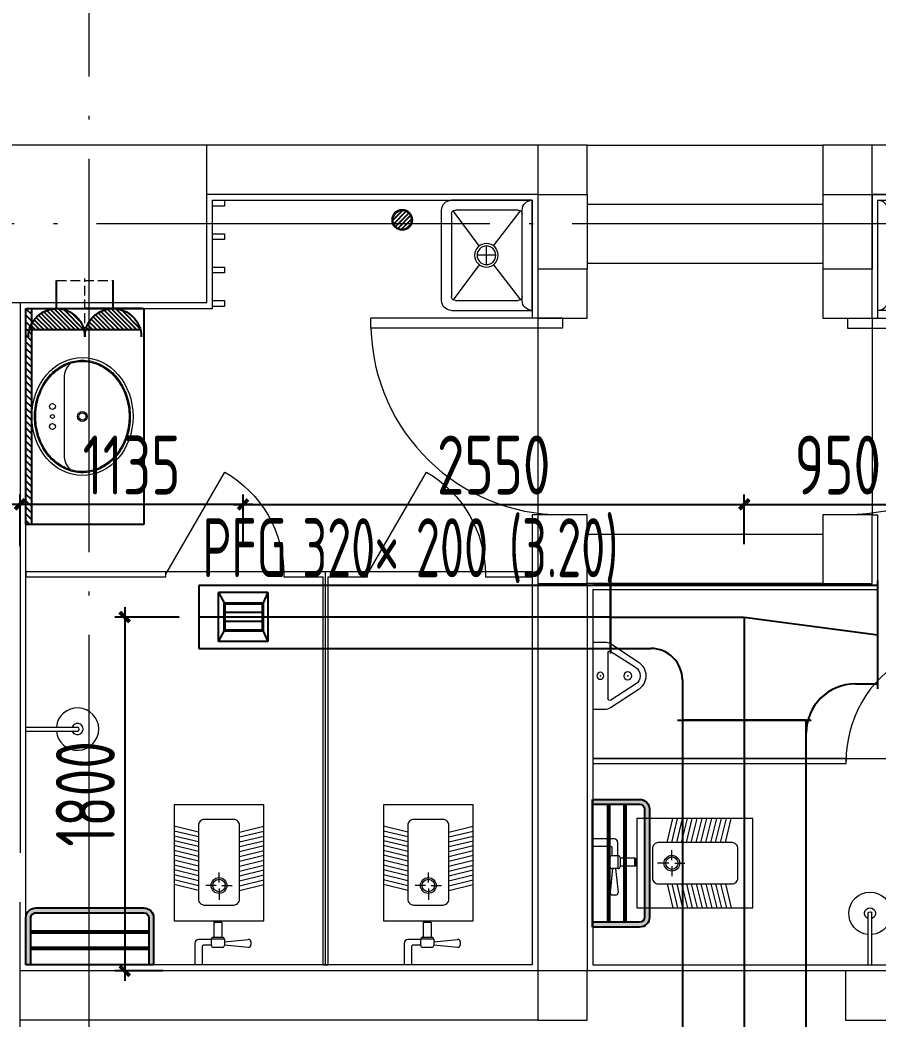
# Model space of a CAD drawing. Extents: x 13114849 to 13479250, y 160225 to 278773.
# Drawn here: x 13283047 to 13287413, y 190660 to 195746 of the extents above; entities that cross this region are included whole.
import ezdxf

# ---------------------------------------------------------------- set-up
doc = ezdxf.new("R2010")
doc.units = 0
doc.header["$LTSCALE"] = 1000
doc.header["$MEASUREMENT"] = 0
for name, pattern in [('CENTER2', [28.575, 19.05, -3.175, 3.175, -3.175]), ('DASH', [0.35, 0.25, -0.1]), ('DOTE', [2.42, 2, -0.2, 0.02, -0.2])]:
    doc.linetypes.add(name, pattern=pattern)
for name, color, linetype in [('0填充', 8, 'Continuous'), ('1-人性化', 1, 'Continuous'), ('DUCT-X-P中心线', 5, 'CENTER2'), ('DUCT-X-P标注', 7, 'Continuous'), ('DUCT-X-P法兰', 2, 'Continuous'), ('DUCT-X-P管', 31, 'Continuous'), ('DUCT-X-P管端线', 2, 'Continuous'), ('DUCT-X-P风口', 7, 'Continuous'), ('DUCT-X-S管', 3, 'Continuous'), ('洁具', 253, 'Continuous')]:
    doc.layers.add(name, color=color, linetype=linetype)
doc.layers.add('1-卫生洁具', color=8, linetype='Continuous', lineweight=5)
doc.layers.add('建筑底图', color=8, linetype='Continuous', lineweight=13)
doc.styles.add('67', font='gbenor.shx', dxfattribs={"width": 0.7, "bigfont": 'hztxt.shx'})
doc.styles.add('du', font='gbenor.shx', dxfattribs={"width": 0.8, "bigfont": 'hztxt.shx'})
doc.dimstyles.new('67', dxfattribs={"dimscale": 100, "dimtxt": 3, "dimasz": 0.5, "dimexe": 0.5, "dimexo": 2, "dimgap": 0.5, "dimtad": 2, "dimdec": 0, "dimrnd": 5, "dimzin": 0, "dimdsep": 46, "dimtxsty": 'du', "dimblk": 'ARCHTICK', "dimcen": 0, "dimdle": 0.5, "dimclrd": 256, "dimclre": 256, "dimclrt": 256, "dimazin": 0, "dimtfac": 1, "dimtdec": 0, "dimtix": 1, "dimtmove": 2, "dimatfit": 3, "dimfxl": 1, "dimtolj": 1, "dimtzin": 0, "dimlwd": -1, "dimlwe": -1, "dimarcsym": 0})

# ---------------------------------------------------------------- blocks, each defined once
blk = doc.blocks.new('$风口$00000108')
for p, q in [((-250, 135), (-190, 75)), ((-250, -135), (-250, 135)), ((250, 135), (200, 75)), ((250, 135), (250, -135)), ((200, 25), (-190, 25)), ((200, -25), (-190, -25)), ((-250, -135), (-190, -75)), ((200, -75), (250, -135)), ((250, -135), (-250, -135))]:
    blk.add_line(p, q)
at = {"linetype": 'Continuous'}
blk.add_line((250, 135), (-250, 135), dxfattribs=at)
at = {"lineweight": 40}
for p, q in [((-190, 75), (200, 75)), ((-190, -75), (-190, 75)), ((200, 75), (200, -75)), ((-190, -75), (200, -75))]:
    blk.add_line(p, q, dxfattribs=at)
blk = doc.blocks.new('_ArchTick')
at = {"color": 0, "linetype": 'ByBlock', "const_width": 0.4}
blk.add_lwpolyline([(-0.5, -0.5), (0.5, 0.5)], dxfattribs=at)
blk = doc.blocks.new('*D230')
at = {"layer": 'DUCT-X-P标注', "transparency": 16777216}
for p, q in [((13283580, 192759.5), (13283580, 190859.5)), ((13283857.4, 192709.5), (13283530, 192709.5)), ((13283774.3, 190909.5), (13283530, 190909.5))]:
    blk.add_line(p, q, dxfattribs=at)
at = {"layer": 'DUCT-X-P标注', "transparency": 16777216, "xscale": 50, "yscale": 50, "zscale": 50}
for p, rotation in [((13283580, 192709.5), 90), ((13283580, 190909.5), 270)]:
    blk.add_blockref('_ArchTick', p, dxfattribs=dict(at, rotation=rotation))
at = {"layer": 'DUCT-X-P标注', "transparency": 16777216, "insert": (13283380, 191809.5), "char_height": 300, "attachment_point": 5, "rotation": 90, "style": 'du'}
blk.add_mtext('\\A1;1800', dxfattribs=at)
blk = doc.blocks.new('*D229')
at = {"layer": 'DUCT-X-P标注', "transparency": 16777216}
for p, q in [((13286732.4, 193079.5), (13286732.4, 193332.5)), ((13287684.4, 193069.5), (13287684.4, 193332.5)), ((13286682.4, 193282.5), (13287734.4, 193282.5))]:
    blk.add_line(p, q, dxfattribs=at)
at = {"layer": 'DUCT-X-P标注', "transparency": 16777216, "xscale": 50, "yscale": 50, "zscale": 50, "rotation": 180}
blk.add_blockref('_ArchTick', (13286732.4, 193282.5), dxfattribs=at)
at = {"layer": 'DUCT-X-P标注', "transparency": 16777216, "xscale": 50, "yscale": 50, "zscale": 50}
blk.add_blockref('_ArchTick', (13287684.4, 193282.5), dxfattribs=at)
at = {"layer": 'DUCT-X-P标注', "transparency": 16777216, "insert": (13287208.4, 193482.5), "char_height": 300, "attachment_point": 5, "style": 'du'}
blk.add_mtext('\\A1;950', dxfattribs=at)
blk = doc.blocks.new('*D228')
at = {"layer": 'DUCT-X-P标注', "transparency": 16777216}
for p, q in [((13283047.4, 193069.5), (13283047.4, 193332.5)), ((13284182.4, 193069.5), (13284182.4, 193332.5)), ((13284232.4, 193282.5), (13282997.4, 193282.5))]:
    blk.add_line(p, q, dxfattribs=at)
at = {"layer": 'DUCT-X-P标注', "transparency": 16777216, "xscale": 50, "yscale": 50, "zscale": 50, "rotation": 180}
blk.add_blockref('_ArchTick', (13283047.4, 193282.5), dxfattribs=at)
at = {"layer": 'DUCT-X-P标注', "transparency": 16777216, "xscale": 50, "yscale": 50, "zscale": 50}
blk.add_blockref('_ArchTick', (13284182.4, 193282.5), dxfattribs=at)
at = {"layer": 'DUCT-X-P标注', "transparency": 16777216, "insert": (13283614.9, 193482.5), "char_height": 300, "attachment_point": 5, "style": 'du'}
blk.add_mtext('\\A1;1135', dxfattribs=at)
blk = doc.blocks.new('*D227')
at = {"layer": 'DUCT-X-P标注', "transparency": 16777216}
for p, q in [((13284182.4, 193069.5), (13284182.4, 193332.5)), ((13286732.4, 193079.5), (13286732.4, 193332.5)), ((13284132.4, 193282.5), (13286782.4, 193282.5))]:
    blk.add_line(p, q, dxfattribs=at)
at = {"layer": 'DUCT-X-P标注', "transparency": 16777216, "xscale": 50, "yscale": 50, "zscale": 50, "rotation": 180}
blk.add_blockref('_ArchTick', (13284182.4, 193282.5), dxfattribs=at)
at = {"layer": 'DUCT-X-P标注', "transparency": 16777216, "xscale": 50, "yscale": 50, "zscale": 50}
blk.add_blockref('_ArchTick', (13286732.4, 193282.5), dxfattribs=at)
at = {"layer": 'DUCT-X-P标注', "transparency": 16777216, "insert": (13285457.4, 193482.5), "char_height": 300, "attachment_point": 5, "style": 'du'}
blk.add_mtext('\\A1;2550', dxfattribs=at)
blk = doc.blocks.new('$TCHSYS$APDOOR2D')
at = {"layer": '1-卫生洁具'}
blk.add_line((0.5, 0), (0, 0.866), dxfattribs=at)
at = {"layer": '1-卫生洁具', "lineweight": 13}
blk.add_arc((0.5, 0), 1, 120, 180, dxfattribs=at)
blk = doc.blocks.new('_FZH')
blk.add_lwpolyline([(-0.5, -0.5), (0.5, -0.5), (0.5, 0.5), (-0.5, 0.5)], close=True)
blk = doc.blocks.new('$DorLib2D$00000001')
for p, q in [((0.45, 0.975), (0.5, 0.975)), ((0.45, 0), (0.45, 0.975)), ((0.5, 0), (0.5, 0.975)), ((0.5, 0), (0.45, 0))]:
    blk.add_line(p, q)
at = {"lineweight": 13}
blk.add_arc((0.475, 0), 0.975, 91.4693, 180, dxfattribs=at)
blk = doc.blocks.new('清扫插座')
at = {"layer": '1-人性化', "linetype": 'ByBlock', "ltscale": 0.01}
h = blk.add_hatch(dxfattribs=at)
h.set_pattern_fill('ANSI31', color=0, scale=10, style=0)
h.set_pattern_definition([(45, (-1002401.411, 91279.186), (-11.22532015, 11.22532015), [])])
h.paths.add_polyline_path([(7036148.4, 9877.8, -0.134132), (7036185.9, 9943.5, -0.198912), (7036287.4, 9985.5, -0.198912), (7036388.8, 9943.5, -0.134132), (7036426.3, 9877.8)])
h.paths.add_polyline_path([(7035861.4, 9877.8, -0.134132), (7035898.9, 9943.5, -0.198912), (7036000.4, 9985.5, -0.198912), (7036101.8, 9943.5, -0.134132), (7036139.3, 9877.8)])
at = {"color": 0, "linetype": 'DASH', "ltscale": 0.2}
for p, q in [((7036287.4, 10129), (7036000.4, 10129)), ((7036143.9, 9842), (7036143.9, 10139.3))]:
    blk.add_line(p, q, dxfattribs=at)
at = {"layer": '1-人性化', "color": 0, "linetype": 'ByBlock', "ltscale": 0.01}
for p, q in [((7036000.4, 9985.5), (7036000.4, 10129)), ((7036287.4, 9985.5), (7036287.4, 10129)), ((7035854, 9986.9), (7036142.9, 9986.9)), ((7035861.4, 9877.8), (7036139.3, 9877.8)), ((7036148.4, 9877.8), (7036426.3, 9877.8))]:
    blk.add_line(p, q, dxfattribs=at)
for centre, start, end in [((7036000.4, 9842), 90, 135), ((7036000.4, 9842), 45, 90), ((7036287.4, 9842), 90, 135), ((7036287.4, 9842), 45, 90), ((7036000.4, 9842), 135, 180), ((7036000.4, 9842), 0, 45), ((7036287.4, 9842), 135, 180), ((7036287.4, 9842), 0, 45)]:
    blk.add_arc(centre, 143.5, start, end, dxfattribs=at)
blk = doc.blocks.new('hukk')
at = {"layer": '0填充', "linetype": 'ByBlock', "lineweight": -3}
h = blk.add_hatch(color=0, dxfattribs=at)
h.dxf.hatch_style = 1
h.paths.add_polyline_path([(-678278.6, -731628.3, -0.414214), (-678253.6, -731653.3), (-678253.6, -732203.3, -0.414214), (-678278.6, -732228.3), (-678518.6, -732228.3), (-678518.6, -732253.3), (-678278.6, -732253.3, 0.414214), (-678228.6, -732203.3), (-678228.6, -731653.3, 0.414214), (-678278.6, -731603.3), (-678518.6, -731603.3), (-678518.6, -731628.3)])
h = blk.add_hatch(color=0, dxfattribs=at)
h.dxf.hatch_style = 1
h.paths.add_polyline_path([(-678430.3, -731628.3), (-678440.3, -731628.3), (-678440.3, -732228.3), (-678430.3, -732228.3)])
h.paths.add_polyline_path([(-678347, -731628.3), (-678357, -731628.3), (-678357, -732228.3), (-678347, -732228.3)])
at = {"layer": '0填充', "color": 0, "linetype": 'ByBlock', "lineweight": -3}
for p, q in [((-678278.6, -731603.3), (-678518.6, -731603.3)), ((-678518.6, -731603.3), (-678518.6, -732253.3)), ((-678278.6, -731628.3), (-678518.6, -731628.3)), ((-678440.3, -731628.3), (-678440.3, -732228.3)), ((-678430.3, -731628.3), (-678430.3, -732228.3)), ((-678357, -731628.3), (-678357, -732228.3)), ((-678347, -731628.3), (-678347, -732228.3)), ((-678253.6, -732203.3), (-678253.6, -731653.3)), ((-678228.6, -732203.3), (-678228.6, -731653.3)), ((-678518.6, -732228.3), (-678278.6, -732228.3)), ((-678518.6, -732253.3), (-678278.6, -732253.3))]:
    blk.add_line(p, q, dxfattribs=at)
for centre, radius, start, end in [((-678278.6, -731653.3), 50, 0, 90), ((-678278.6, -731653.3), 25, 0, 90), ((-678278.6, -732203.3), 25, 270, 0), ((-678278.6, -732203.3), 50, 270, 0)]:
    blk.add_arc(centre, radius, start, end, dxfattribs=at)
blk = doc.blocks.new('dtyk')
at = {"layer": '1-卫生洁具'}
blk.add_line((4640617.3, -760379.9), (4640637.3, -760379.9), dxfattribs=at)
for points in [[(4640503.7, -760379.9), (4640760.1, -760379.9)], [(4640617.3, -760379.9), (4640617.3, -760643.1)], [(4640637.3, -760379.9), (4640637.3, -760643.1)]]:
    blk.add_lwpolyline(points, dxfattribs=at)
for centre, radius, start, end in [((4640627.3, -760642.4), 108.1, 95.306, 84.694), ((4640627.3, -760642.4), 28.3, 110.6725, 69.3275), ((4640627.3, -760640), 10.5, 197.2381, 342.7619)]:
    blk.add_arc(centre, radius, start, end, dxfattribs=at)
blk = doc.blocks.new('蹲便器')
at = {"layer": '洁具', "color": 8, "lineweight": 5}
for p, q in [((-75518.7, -530036.9), (-75548.7, -529914.3)), ((-75493.6, -530036.9), (-75523.6, -529914.3)), ((-75468.4, -530036.9), (-75498.4, -529914.3)), ((-75444.4, -530036.9), (-75474.4, -529914.3)), ((-75419.3, -530036.9), (-75449.3, -529914.3)), ((-75394.2, -530036.9), (-75424.2, -529914.3)), ((-75370.2, -530036.9), (-75400.2, -529914.3)), ((-75345.1, -530036.9), (-75375.1, -529914.3)), ((-75319.9, -530036.9), (-75349.9, -529914.3)), ((-75295.9, -530036.9), (-75325.9, -529914.3)), ((-75270.8, -530036.9), (-75300.8, -529914.3)), ((-75245.7, -530036.9), (-75275.7, -529914.3)), ((-75221.7, -530036.9), (-75251.7, -529914.3)), ((-74959.3, -530114.6), (-74972.5, -529993.3)), ((-74959.7, -529979.2), (-74945, -529979.2)), ((-74944.8, -530114.6), (-74932.3, -529993.3)), ((-75246.5, -530127), (-75246.5, -530075.2)), ((-75261.2, -530141.8), (-75313.1, -530141.8)), ((-75246.5, -530156.6), (-75246.5, -530208.4)), ((-75231.7, -530141.8), (-75173.2, -530141.8)), ((-75064.1, -530133.9), (-75064.1, -530161.7)), ((-75057.7, -530127.5), (-74983.1, -530127.5)), ((-75057.7, -530127.5), (-75057.7, -530168.1)), ((-74983.1, -530171.3), (-74983.1, -530124.2)), ((-74973.5, -530114.6), (-74941.5, -530114.6)), ((-74973.5, -530114.6), (-74973.5, -530180.9)), ((-74931.9, -530124.2), (-74931.9, -530171.3)), ((-75057.7, -530168.1), (-74983.1, -530168.1)), ((-74941.5, -530180.9), (-74973.5, -530180.9)), ((-74971.5, -530180.9), (-74971.5, -530246.1)), ((-74942.4, -530180.9), (-74942.4, -530220.9)), ((-75518.7, -530246.7), (-75548.7, -530369.3)), ((-75493.6, -530246.7), (-75523.6, -530369.3)), ((-75468.4, -530246.7), (-75498.4, -530369.3)), ((-75444.4, -530246.7), (-75474.4, -530369.3)), ((-75419.3, -530246.7), (-75449.3, -530369.3)), ((-75394.2, -530246.7), (-75424.2, -530369.3)), ((-75370.2, -530246.7), (-75400.2, -530369.3)), ((-75345.1, -530246.7), (-75375.1, -530369.3)), ((-75319.9, -530246.7), (-75349.9, -530369.3)), ((-75295.9, -530246.7), (-75325.9, -530369.3)), ((-75270.8, -530246.7), (-75300.8, -530369.3)), ((-75245.7, -530246.7), (-75275.7, -530369.3)), ((-75221.7, -530246.7), (-75251.7, -530369.3)), ((-74936, -530227.3), (-74842.4, -530227.3)), ((-74952.3, -530265.3), (-74842.4, -530265.3))]:
    blk.add_line(p, q, dxfattribs=at)
blk.add_lwpolyline([(-75657.4, -529914.3), (-75657.4, -530369.3), (-75067.4, -530369.3), (-75067.4, -529914.3)], close=True, dxfattribs=at)
blk.add_lwpolyline([(-75582.4, -530066.9), (-75582.4, -530216.7, 0.414214), (-75552.4, -530246.7), (-75177.4, -530246.7, 0.414214), (-75147.4, -530216.7), (-75147.4, -530066.9, 0.414214), (-75177.4, -530036.9), (-75552.4, -530036.9, 0.414214)], format="xyb", close=True, dxfattribs=at)
for radius in [40, 31.7]:
    blk.add_circle((-75246.5, -530141.8), radius, dxfattribs=at)
for centre, radius, start, end in [((-74959.7, -529992), 12.8, 90, 185.6498), ((-74945, -529992), 12.8, 354.3502, 90), ((-75057.7, -530133.9), 6.4, 90, 180), ((-74973.5, -530124.2), 9.6, 90, 180), ((-74941.5, -530124.2), 9.6, 0, 90), ((-75057.7, -530161.7), 6.4, 180, 270), ((-74973.5, -530171.3), 9.6, 180, 270), ((-74941.5, -530171.3), 9.6, 270, 0), ((-74952.3, -530246.1), 19.2, 180, 270), ((-74936, -530220.9), 6.4, 180, 270)]:
    blk.add_arc(centre, radius, start, end, dxfattribs=at)
blk = doc.blocks.new('拖布池')
at = {"layer": '1-卫生洁具'}
for p, q in [((61545.4, 43757.3), (61545.4, 44167.3)), ((61545.4, 44167.3), (62105.4, 44167.3)), ((62105.4, 44167.3), (62105.4, 43757.3)), ((61595.4, 44117.3), (62055.4, 44117.3)), ((61777.5, 43971.4), (61599.5, 44109.3)), ((61873.4, 43971.4), (62051.4, 44109.3)), ((61595.4, 43777.3), (61595.4, 44097.3)), ((62055.4, 44097.3), (62055.4, 43777.3)), ((61825.4, 43982.8), (61825.4, 43887.8)), ((61777.9, 43935.3), (61872.9, 43935.3)), ((61777.5, 43899.2), (61599.5, 43765.3)), ((61873.4, 43899.2), (62051.4, 43765.3)), ((62035.4, 43757.3), (61615.4, 43757.3)), ((61595.4, 43707.3), (62055.4, 43707.3))]:
    blk.add_line(p, q, dxfattribs=at)
for radius in [60, 47.5]:
    blk.add_circle((61825.4, 43935.3), radius, dxfattribs=at)
for centre, radius, start, end in [((61595.4, 44167.3), 50, 180, 270), ((62055.4, 44167.3), 50, 270, 0), ((61615.4, 44097.3), 20, 90, 180), ((62035.4, 44097.3), 20, 0, 90), ((61595.4, 43757.3), 50, 180, 270), ((61615.4, 43777.3), 20, 180, 270), ((62035.4, 43777.3), 20, 270, 0), ((62055.4, 43757.3), 50, 270, 0)]:
    blk.add_arc(centre, radius, start, end, dxfattribs=at)
blk = doc.blocks.new('洗手盆')
at = {"layer": '洁具', "color": 8, "lineweight": 5}
blk.add_line((-673032.2, -786964.4), (-673448.5, -786964.4), dxfattribs=at)
for centre, radius in [((-673291.3, -786904.4), 15), ((-673189.3, -786904.4), 15), ((-673240.3, -786904.4), 10), ((-673240.3, -787056.9), 25), ((-673240.3, -787056.9), 18)]:
    blk.add_circle(centre, radius, dxfattribs=at)
for centre, start, end in [((-673438.1, -787060.3), 96.152, 139.4432), ((-673042.5, -787060.3), 40.5568, 83.848)]:
    blk.add_arc(centre, 96.5, start, end, dxfattribs=at)
blk.add_ellipse((-673240.3, -787056.9), major_axis=(-300, 0), ratio=0.858334, dxfattribs=at)
for points, knots in [([(-673526.3, -787056.9), (-673526.3, -787065), (-673525.9, -787073.2), (-673523, -787097.5), (-673519.1, -787113.5), (-673508.9, -787141.6), (-673503.2, -787153.7), (-673489.5, -787177.1), (-673481.5, -787188.3), (-673463.5, -787209.6), (-673453.5, -787219.6), (-673431.7, -787238.2), (-673419.9, -787246.8), (-673394.9, -787262.1), (-673381.7, -787268.9), (-673354, -787280.7), (-673339.5, -787285.6), (-673309.7, -787293.5), (-673294.4, -787296.3), (-673263.4, -787299.9), (-673247.6, -787300.7), (-673216.4, -787299.9), (-673200.8, -787298.4), (-673170.2, -787293.3), (-673155.2, -787289.7), (-673126, -787280.4), (-673111.9, -787274.8), (-673084.9, -787261.6), (-673072, -787254.1), (-673047.9, -787237.5), (-673036.7, -787228.3), (-673016.1, -787208.6), (-673006.8, -787198), (-672990.3, -787175.8), (-672983.1, -787164.1), (-672971.1, -787140), (-672966.2, -787127.5), (-672958.9, -787102.1), (-672956.5, -787089.2), (-672954, -787063.2), (-672954, -787050.1), (-672956.5, -787024), (-672959, -787011.1), (-672966.4, -786985.7), (-672971.3, -786973.3), (-672983.4, -786949.2), (-672990.6, -786937.5), (-673007.2, -786915.3), (-673016.5, -786904.8), (-673037.1, -786885.1), (-673048.4, -786875.9), (-673072.5, -786859.3), (-673085.4, -786851.8), (-673112.4, -786838.7), (-673126.6, -786833.1), (-673155.8, -786823.9), (-673170.8, -786820.3), (-673201.4, -786815.3), (-673217, -786813.8), (-673248.1, -786813.1), (-673263.8, -786813.8), (-673294.6, -786817.4), (-673309.9, -786820.3), (-673339.7, -786828.2), (-673354.2, -786833.1), (-673382, -786845), (-673395.3, -786851.9), (-673420.5, -786867.4), (-673432.3, -786876), (-673454.2, -786894.7), (-673464.2, -786904.8), (-673482.1, -786926.2), (-673490.1, -786937.6), (-673503.7, -786961.1), (-673509.4, -786973.3), (-673518.4, -786998.3), (-673521.7, -787011.2), (-673525.5, -787035), (-673526.3, -787045.9), (-673526.3, -787056.9)], [0, 0, 0, 0, 0.101307, 0.101307, 0.30392, 0.30392, 0.465598, 0.465598, 0.627276, 0.627276, 0.788954, 0.788954, 0.950632, 0.950632, 1.111032, 1.111032, 1.273689, 1.273689, 1.436441, 1.436441, 1.599951, 1.599951, 1.762343, 1.762343, 1.924735, 1.924735, 2.087127, 2.087127, 2.249518, 2.249518, 2.41191, 2.41191, 2.574302, 2.574302, 2.736694, 2.736694, 2.899085, 2.899085, 3.061477, 3.061477, 3.223869, 3.223869, 3.386261, 3.386261, 3.548653, 3.548653, 3.711044, 3.711044, 3.873436, 3.873436, 4.035828, 4.035828, 4.19822, 4.19822, 4.360612, 4.360612, 4.523003, 4.523003, 4.685395, 4.685395, 4.847787, 4.847787, 5.010179, 5.010179, 5.172571, 5.172571, 5.334962, 5.334962, 5.497354, 5.497354, 5.659746, 5.659746, 5.822138, 5.822138, 5.98453, 5.98453, 6.146921, 6.146921, 6.283185, 6.283185, 6.283185, 6.283185]), ([(-673520.3, -787056.9), (-673520.3, -787064.9), (-673519.9, -787072.9), (-673517, -787096.4), (-673513.4, -787111.7), (-673503.7, -787138.4), (-673498.3, -787149.9), (-673485.6, -787172.1), (-673478.2, -787182.7), (-673461.4, -787203.1), (-673452.1, -787212.7), (-673431.7, -787230.6), (-673420.7, -787238.9), (-673396.8, -787254.2), (-673383.9, -787261.1), (-673356.9, -787273.2), (-673342.8, -787278.3), (-673313.9, -787286.4), (-673299.1, -787289.4), (-673269.3, -787293.4), (-673254.1, -787294.4), (-673223.9, -787294.3), (-673208.8, -787293.2), (-673178.9, -787288.9), (-673164.2, -787285.8), (-673135.7, -787277.5), (-673121.8, -787272.4), (-673095.2, -787260.3), (-673082.5, -787253.4), (-673058.6, -787237.9), (-673047.4, -787229.3), (-673026.7, -787210.9), (-673017.3, -787201), (-673000.5, -787180), (-672993.1, -787169), (-672980.5, -787146.2), (-672975.3, -787134.4), (-672967.1, -787110.2), (-672964.1, -787097.9), (-672960.6, -787073), (-672960, -787060.4), (-672961.1, -787035.4), (-672962.8, -787022.9), (-672968.6, -786998.3), (-672972.6, -786986.2), (-672983, -786962.6), (-672989.2, -786951.1), (-673003.9, -786929.1), (-673012.3, -786918.6), (-673030.9, -786898.8), (-673041.2, -786889.5), (-673063.5, -786872.4), (-673075.5, -786864.6), (-673100.7, -786850.7), (-673114, -786844.6), (-673141.7, -786834.3), (-673156, -786830.1), (-673185.3, -786823.7), (-673200.2, -786821.5), (-673230.3, -786819.2), (-673245.5, -786819.1), (-673275.7, -786820.9), (-673290.7, -786822.9), (-673320.1, -786828.9), (-673334.5, -786832.9), (-673362.3, -786842.8), (-673375.8, -786848.7), (-673401.3, -786862.2), (-673413.4, -786869.8), (-673436, -786886.6), (-673446.5, -786895.8), (-673465.6, -786915.3), (-673474.2, -786925.8), (-673489.3, -786947.6), (-673495.8, -786958.9), (-673506.6, -786982.4), (-673510.9, -786994.5), (-673517.3, -787019.8), (-673519.4, -787033.1), (-673520.2, -787049.9), (-673520.3, -787053.4), (-673520.3, -787056.9)], [0, 0, 0, 0, 0.102784, 0.102784, 0.302001, 0.302001, 0.458934, 0.458934, 0.615867, 0.615867, 0.772801, 0.772801, 0.929734, 0.929734, 1.091784, 1.091784, 1.254619, 1.254619, 1.415052, 1.415052, 1.575485, 1.575485, 1.735918, 1.735918, 1.896351, 1.896351, 2.056784, 2.056784, 2.217217, 2.217217, 2.377649, 2.377649, 2.538082, 2.538082, 2.698515, 2.698515, 2.858948, 2.858948, 3.019381, 3.019381, 3.179814, 3.179814, 3.340247, 3.340247, 3.500679, 3.500679, 3.661112, 3.661112, 3.821545, 3.821545, 3.981978, 3.981978, 4.142411, 4.142411, 4.302844, 4.302844, 4.463277, 4.463277, 4.62371, 4.62371, 4.784142, 4.784142, 4.944575, 4.944575, 5.105008, 5.105008, 5.265441, 5.265441, 5.425874, 5.425874, 5.586307, 5.586307, 5.74674, 5.74674, 5.907172, 5.907172, 6.067605, 6.067605, 6.238754, 6.238754, 6.283185, 6.283185, 6.283185, 6.283185])]:
    blk.add_open_spline(points, degree=3, knots=knots, dxfattribs=at)
blk = doc.blocks.new('洗手台')
at = {"linetype": 'ByBlock', "lineweight": -3}
h = blk.add_hatch(dxfattribs=at)
h.set_pattern_fill('ANSI31', color=0, scale=15)
h.set_pattern_definition([(45, (0, 0), (-16.8379802, 16.8379802), [])])
h.paths.add_polyline_path([(-670245, -735443.4), (-671345, -735443.4), (-671345, -735473.4), (-670245, -735473.4)])
at = {"layer": '洁具', "color": 0}
for p, q in [((-671345, -734873.4), (-670245, -734873.4)), ((-671345, -735473.4), (-671345, -734873.4)), ((-670245, -734873.4), (-670245, -735473.4)), ((-670245, -735443.4), (-671345, -735443.4)), ((-670245, -735473.4), (-671345, -735473.4))]:
    blk.add_line(p, q, dxfattribs=at)
at = {"layer": '洁具', "color": 0, "rotation": 180}
blk.add_blockref('洗手盆', (-1344035.3, -1522242.7), dxfattribs=at)
blk = doc.blocks.new('$lvtry$00000219')
at = {"color": 0}
for p, q in [((-124.2, -91.5), (-43.3, -215.6)), ((-115.8, -76), (115.8, -76)), ((43.3, -215.6), (124.2, -91.5))]:
    blk.add_line(p, q, dxfattribs=at)
blk.add_lwpolyline([(69.3, -230.6, -0.57735), (-69.3, -230.6), (-161.9, -88.4, -0.145378), (-170, -61.1), (-170, 0), (170, 0), (170, -61.1, -0.145378), (161.9, -88.4)], format="xyb", close=True, dxfattribs=at)
for centre, radius in [((0, -38), 17.7), ((0, -177), 20)]:
    blk.add_circle(centre, radius, dxfattribs=at)
for centre, radius, start, end in [((-115.8, -86), 10, 90, 213.0863), ((115.8, -86), 10, 326.9137, 90), ((0, -190.6), 50, 210, 330)]:
    blk.add_arc(centre, radius, start, end, dxfattribs=at)
for p in [(0, -38), (0, -177)]:
    blk.add_point(p, dxfattribs=at)

msp = doc.modelspace()

# ---------------------------------------------------------------- hatches: boundary and pattern name
at = {"layer": 'DUCT-X-S管'}
h = msp.add_hatch(dxfattribs=at)
h.set_pattern_fill('ANSI31', color=8, scale=200)
h.set_pattern_definition([(45, (0, 0), (-224.506403, 224.506403), [])])
h.paths.add_polyline_path([(13249447.6, 209819.5), (13249247.6, 209819.5), (13249247.6, 209019.5), (13249447.6, 209019.5)])
h.paths.add_polyline_path([(13251249.3, 209419.5), (13249447.8, 209419.5), (13249447.8, 209019.5), (13251249.3, 209019.5)])
h.paths.add_polyline_path([(13251249.3, 209819.5), (13249447.8, 209819.5), (13249447.8, 209419.5), (13251249.3, 209419.5)])
h.paths.add_polyline_path([(13251249.5, 209819.5), (13251249.5, 209419.5), (13252049.5, 209419.5)], flags=17)
h.paths.add_polyline_path([(13252049.5, 209419.5), (13251249.5, 209419.5), (13251249.5, 209019.5)])
h.paths.add_polyline_path([(13252049.5, 209819.5), (13251249.5, 209819.5), (13252049.5, 209419.5)], flags=17)
h.paths.add_polyline_path([(13252049.5, 209419.5), (13251249.5, 209019.5), (13252049.5, 209019.5)])
h.paths.add_polyline_path([(13249247.4, 209819.5), (13248747.4, 209819.5), (13248747.4, 209419.5), (13249247.4, 209419.5)])
h.paths.add_polyline_path([(13249247.4, 209419.5), (13248747.4, 209419.5), (13248747.4, 209019.5), (13249247.4, 209019.5)])
h.paths.add_polyline_path([(13249247.4, 208619.5), (13248747.4, 208619.5), (13248747.4, 208219.5), (13249247.4, 208219.5)])
h.paths.add_polyline_path([(13249247.4, 208219.5), (13248747.4, 208219.5), (13248747.4, 207819.5), (13249247.4, 207819.5)])
h.paths.add_polyline_path([(13251198.6, 208619.5), (13249447.8, 208619.5), (13249447.8, 208219.5), (13251198.6, 208219.5)])
h.paths.add_polyline_path([(13249447.6, 208619.5), (13249247.6, 208619.5), (13249247.6, 207819.5), (13249447.6, 207819.5)])
h.paths.add_polyline_path([(13251198.6, 208219.5), (13249447.8, 208219.5), (13249447.8, 207819.5), (13251198.6, 207819.5)])
h.paths.add_polyline_path([(13251198.8, 208619.5), (13251198.8, 208219.5), (13251998.8, 208219.5)])
h.paths.add_polyline_path([(13251998.8, 208219.5), (13251198.8, 208219.5), (13251198.8, 207819.5)], flags=17)
h.paths.add_polyline_path([(13251998.8, 208219.5), (13251198.8, 207819.5), (13251998.8, 207819.5)], flags=17)
h.paths.add_polyline_path([(13251998.8, 208619.5), (13251198.8, 208619.5), (13251998.8, 208219.5)])
h.paths.add_polyline_path([(13252850.3, 209419.5), (13252850.3, 209019.5), (13253650.3, 209019.5)], flags=17)
h.paths.add_polyline_path([(13253650.3, 209819.5), (13252850.3, 209819.5), (13252850.3, 209419.5)])
h.paths.add_polyline_path([(13253650.3, 209819.5), (13252850.3, 209419.5), (13253650.3, 209419.5)])
h.paths.add_polyline_path([(13253650.3, 209419.5), (13252850.3, 209419.5), (13253650.3, 209019.5)], flags=17)
h.paths.add_polyline_path([(13256072.3, 209419.5), (13253650.5, 209419.5), (13253650.5, 209019.5), (13256072.3, 209019.5)])
h.paths.add_polyline_path([(13256072.3, 209819.5), (13253650.5, 209819.5), (13253650.5, 209419.5), (13256072.3, 209419.5)])
h.paths.add_polyline_path([(13256072.3, 208619.5), (13253599.8, 208619.5), (13253599.8, 208219.5), (13256072.3, 208219.5)])
h.paths.add_polyline_path([(13256072.3, 208219.5), (13253599.8, 208219.5), (13253599.8, 207819.5), (13256072.3, 207819.5)])
h.paths.add_polyline_path([(13253599.6, 208619.5), (13252799.6, 208219.5), (13253599.6, 208219.5)], flags=17)
h.paths.add_polyline_path([(13253599.6, 208219.5), (13252799.6, 208219.5), (13253599.6, 207819.5)])
h.paths.add_polyline_path([(13252799.6, 208219.5), (13252799.6, 207819.5), (13253599.6, 207819.5)])
h.paths.add_polyline_path([(13253599.6, 208619.5), (13252799.6, 208619.5), (13252799.6, 208219.5)], flags=17)
h.paths.add_polyline_path([(13256272.5, 208619.5), (13256072.5, 208619.5), (13256072.5, 207819.5), (13256272.5, 207819.5)])
h.paths.add_polyline_path([(13256772.8, 208619.5), (13256272.7, 208619.5), (13256272.7, 208219.5), (13256772.8, 208219.5)])
h.paths.add_polyline_path([(13256772.8, 208219.5), (13256272.7, 208219.5), (13256272.7, 207819.5), (13256772.8, 207819.5)])
h.paths.add_polyline_path([(13256773.7, 209419.5), (13256272.7, 209419.5), (13256272.7, 209019.5), (13256773.7, 209019.5)])
h.paths.add_polyline_path([(13256272.5, 209819.5), (13256072.5, 209819.5), (13256072.5, 209019.5), (13256272.5, 209019.5)])
h.paths.add_polyline_path([(13256773.7, 209819.5), (13256272.7, 209819.5), (13256272.7, 209419.5), (13256773.7, 209419.5)])
h.paths.add_polyline_path([(13259710, 209819.5), (13259397.2, 209819.5), (13259397.2, 209419.5), (13259710, 209419.5)])
h.paths.add_polyline_path([(13259810.2, 209642), (13259810.2, 209819.5), (13259710.2, 209819.5), (13259710.2, 209019.5), (13259910.2, 209019.5), (13259910.2, 209819.5), (13259810.2, 209819.5)])
h.paths.add_polyline_path([(13260223.1, 209819.5), (13259910.4, 209819.5), (13259910.4, 209419.5), (13260223.1, 209419.5)])
h.paths.add_polyline_path([(13259710, 209419.5), (13259397.2, 209419.5), (13259397.2, 209019.5), (13259710, 209019.5)])
h.paths.add_polyline_path([(13260223.1, 209419.5), (13259910.4, 209419.5), (13259910.4, 209019.5), (13260223.1, 209019.5)])
h.paths.add_polyline_path([(13260423.3, 209819.5), (13260223.3, 209819.5), (13260223.3, 209019.5), (13260423.3, 209019.5)])
h.paths.add_polyline_path([(13260702.2, 209819.5), (13260423.5, 209819.5), (13260423.5, 209419.5), (13260702.2, 209419.5)])
h.paths.add_polyline_path([(13260702.2, 209419.5), (13260423.5, 209419.5), (13260423.5, 209019.5), (13260702.2, 209019.5)])
h.paths.add_polyline_path([(13261272.4, 209939.5), (13261272.4, 209989.5), (13260872.4, 209989.5), (13260872.4, 209939.5, -0.414214), (13260752.4, 209819.5), (13260702.4, 209819.5), (13260702.4, 209419.5), (13260752.4, 209419.5, 0.414214)], flags=17)
h.paths.add_polyline_path([(13261672.4, 209989.5), (13261272.4, 209989.5), (13261272.4, 209939.5, -0.414214), (13260752.4, 209419.5), (13260702.4, 209419.5), (13260702.4, 209019.5), (13261672.4, 209019.5)])
h.paths.add_polyline_path([(13261272.4, 212034.1), (13260872.4, 212034.1), (13260872.4, 209989.7), (13261272.4, 209989.7)])
h.paths.add_polyline_path([(13261672.4, 212034.1), (13261272.4, 212034.1), (13261272.4, 209989.7), (13261672.4, 209989.7)])
h.paths.add_polyline_path([(13261272.4, 214612.7), (13260872.4, 214612.7), (13260872.4, 212234.5), (13261272.4, 212234.5)])
h.paths.add_polyline_path([(13261672.4, 214612.7), (13261272.4, 214612.7), (13261272.4, 212234.5), (13261672.4, 212234.5)])
h.paths.add_polyline_path([(13261672.4, 212234.3), (13260872.4, 212234.3), (13260872.4, 212034.3), (13261672.4, 212034.3)])
h.paths.add_polyline_path([(13261572.4, 215112.9), (13260772.4, 215112.9), (13260872.4, 214612.9), (13261272.4, 214612.9)])
h.paths.add_polyline_path([(13262372.4, 215112.9), (13261572.4, 215112.9), (13261272.4, 214612.9), (13261672.4, 214612.9)])
h.paths.add_polyline_path([(13262372.4, 215332.6), (13261572.4, 215332.6), (13261572.4, 215113.1), (13262372.4, 215113.1)])
h.paths.add_polyline_path([(13262372.4, 215532.8), (13260772.4, 215532.8), (13260772.4, 215332.8), (13262372.4, 215332.8)])
h.paths.add_polyline_path([(13261572.4, 215784.5), (13260772.4, 215784.5), (13260772.4, 215533), (13261572.4, 215533)])
h.paths.add_polyline_path([(13261572.4, 215332.6), (13260772.4, 215332.6), (13260772.4, 215113.1), (13261572.4, 215113.1)])
h.paths.add_polyline_path([(13262372.4, 215784.5), (13261572.4, 215784.5), (13261572.4, 215533), (13262372.4, 215533)])
h.paths.add_polyline_path([(13259910.2, 208619.5), (13259810.2, 208619.5), (13259810.2, 208442), (13259820.4, 208440), (13259829.7, 208431.6), (13259833.1, 208419.5), (13259830.8, 208411.5), (13259827.1, 208404.1), (13259820, 208399.7), (13259810.2, 208395.9), (13259810.2, 208397.1), (13259799.9, 208399), (13259790.7, 208407.4), (13259787.2, 208419.5), (13259790.7, 208431.6), (13259799.9, 208440), (13259810.2, 208442), (13259810.2, 208619.5), (13259710.2, 208619.5), (13259710.2, 207819.5), (13259910.2, 207819.5)])
h.paths.add_polyline_path([(13260222.2, 208219.5), (13259910.4, 208219.5), (13259910.4, 207819.5), (13260222.2, 207819.5)])
h.paths.add_polyline_path([(13259710, 208619.5), (13259396.3, 208619.5), (13259396.3, 208219.5), (13259710, 208219.5)])
h.paths.add_polyline_path([(13259710, 208219.5), (13259396.3, 208219.5), (13259396.3, 207819.5), (13259710, 207819.5)])
h.paths.add_polyline_path([(13260422.4, 208619.5), (13260222.4, 208619.5), (13260222.4, 207819.5), (13260422.4, 207819.5)])
h.paths.add_polyline_path([(13260222.2, 208619.5), (13259910.4, 208619.5), (13259910.4, 208219.5), (13260222.2, 208219.5)])
h.paths.add_polyline_path([(13260702.2, 208619.5), (13260422.6, 208619.5), (13260422.6, 208219.5), (13260702.2, 208219.5)])
h.paths.add_polyline_path([(13260702.2, 208219.5), (13260422.6, 208219.5), (13260422.6, 207819.5), (13260702.2, 207819.5)])
h.paths.add_polyline_path([(13261672.4, 208619.5), (13260702.4, 208619.5), (13260702.4, 208219.5), (13260752.4, 208219.5, -0.414214), (13261272.4, 207699.5), (13261272.4, 207649.5), (13261672.4, 207649.5)])
h.paths.add_polyline_path([(13260752.4, 208219.5), (13260702.4, 208219.5), (13260702.4, 207819.5), (13260752.4, 207819.5, -0.414214), (13260872.4, 207699.5), (13260872.4, 207649.5), (13261272.4, 207649.5), (13261272.4, 207699.5, 0.414214)], flags=17)
h.paths.add_polyline_path([(13261272.4, 207649.3), (13260872.4, 207649.3), (13260872.4, 206829.7), (13261272.4, 206829.7)])
h.paths.add_polyline_path([(13261672.4, 207649.3), (13261272.4, 207649.3), (13261272.4, 206829.7), (13261672.4, 206829.7)])
h.paths.add_polyline_path([(13261272.4, 206629.3), (13260872.4, 206629.3), (13260872.4, 199597.2), (13261272.4, 199597.2)])
h.paths.add_polyline_path([(13261672.4, 206629.3), (13261272.4, 206629.3), (13261272.4, 199597.2), (13261672.4, 199597.2)])
h.paths.add_polyline_path([(13261672.4, 206829.5), (13260872.4, 206829.5), (13260872.4, 206629.5), (13261672.4, 206629.5)])
h.paths.add_polyline_path([(13298012.2, 197010), (13296334.1, 197010), (13296334.1, 196610), (13298012.2, 196610)])
h.paths.add_polyline_path([(13298012.2, 196610), (13296334.1, 196610), (13296334.1, 196210), (13298012.2, 196210)])
h.paths.add_polyline_path([(13298062.4, 196610), (13298012.4, 196610), (13298012.4, 196210), (13298062.4, 196210, -0.414214), (13298222.4, 196050), (13298222.4, 196000), (13298622.4, 196000), (13298622.4, 196050, 0.414214)], flags=17)
h.paths.add_polyline_path([(13299022.4, 197010), (13298012.4, 197010), (13298012.4, 196610), (13298062.4, 196610, -0.414214), (13298622.4, 196050), (13298622.4, 196000), (13299022.4, 196000)])
h.paths.add_polyline_path([(13298622.4, 195999.8), (13298222.4, 195999.8), (13298222.4, 195899.5), (13298622.4, 195899.5)])
h.paths.add_polyline_path([(13299022.4, 195999.8), (13298622.4, 195999.8), (13298622.4, 195899.5), (13299022.4, 195899.5)])
h.paths.add_polyline_path([(13298622.4, 195899.3), (13298222.4, 195899.3), (13297822.4, 195399.3), (13298622.4, 195399.3)])
h.paths.add_polyline_path([(13299022.4, 195899.3), (13298622.4, 195899.3), (13298622.4, 195399.3), (13299422.4, 195399.3)])
h.paths.add_polyline_path([(13299422.4, 195309.7), (13297822.4, 195309.7), (13297822.4, 195109.7), (13299422.4, 195109.7)])
h.paths.add_polyline_path([(13299422.4, 195399.1), (13298622.4, 195399.1), (13298622.4, 195309.9), (13299422.4, 195309.9)])
h.paths.add_polyline_path([(13298622.4, 195399.1), (13297822.4, 195399.1), (13297822.4, 195309.9), (13298622.4, 195309.9)])
h.paths.add_polyline_path([(13298622.4, 195109.5), (13297822.4, 195109.5), (13297822.4, 194859.5), (13298622.4, 194859.5)])
h.paths.add_polyline_path([(13299422.4, 195109.5), (13298622.4, 195109.5), (13298622.4, 194859.5), (13299422.4, 194859.5)])
at = {"layer": '建筑底图', "linetype": 'ByBlock', "lineweight": -3}
h = msp.add_hatch(dxfattribs=at)
h.set_pattern_fill('ANSI31', color=256, scale=10, angle=90)
h.set_pattern_definition([(225, (12584415.27, -453760.346), (-11.22532015, 11.22532015), [])])
edge = h.paths.add_edge_path()
edge.add_arc((13284992.2, 194729.7), 50, 0, 360)

# ---------------------------------------------------------------- linework, layer by layer
at = {"layer": 'DUCT-X-P中心线'}
for p, q in [((13286052.2, 192709.5), (13283957.4, 192709.5)), ((13286052.4, 192709.5), (13286732.4, 192709.5)), ((13286732.4, 192709.5), (13286732.4, 192184.5)), ((13286732.4, 192709.5), (13287412.4, 192619.5)), ((13286732.4, 192184.3), (13286732.4, 186248.3))]:
    msp.add_line(p, q, dxfattribs=at)
at = {"layer": 'DUCT-X-P法兰'}
for p, q in [((13286052.3, 192894.5), (13286052.3, 192524.5)), ((13287412.5, 192344.5), (13287412.5, 192894.5)), ((13286392.4, 192184.4), (13287072.4, 192184.4))]:
    msp.add_line(p, q, dxfattribs=at)
at = {"layer": 'DUCT-X-P管'}
for p, q in [((13283957.4, 192869.5), (13283957.4, 192549.5)), ((13286052.2, 192869.5), (13283957.4, 192869.5)), ((13286052.2, 192549.5), (13286052.2, 192869.5)), ((13286102.4, 192869.5), (13286052.4, 192869.5)), ((13287362.4, 192869.5), (13286102.4, 192869.5)), ((13287412.4, 192869.5), (13287362.4, 192869.5)), ((13283957.4, 192549.5), (13286052.2, 192549.5)), ((13286052.4, 192549.5), (13286257.4, 192549.5)), ((13286417.4, 192389.5), (13286417.4, 192184.5)), ((13287297.4, 192369.5), (13287412.4, 192369.5)), ((13287047.4, 192184.3), (13286417.4, 192184.3)), ((13286417.4, 192184.3), (13286417.4, 186248.3)), ((13287047.4, 192184.5), (13287047.4, 192119.5)), ((13287047.4, 186248.3), (13287047.4, 192184.3))]:
    msp.add_line(p, q, dxfattribs=at)
for centre, radius, start, end in [((13286257.4, 192389.5), 160, 360, 90), ((13287297.4, 192119.5), 250, 90, 180)]:
    msp.add_arc(centre, radius, start, end, dxfattribs=at)
at = {"layer": 'DUCT-X-P管端线'}
for p, q in [((13286052.4, 192869.5), (13286052.4, 192549.5)), ((13287412.4, 192369.5), (13287412.4, 192869.5)), ((13286417.4, 192184.5), (13287047.4, 192184.5))]:
    msp.add_line(p, q, dxfattribs=at)
at = {"layer": '建筑底图', "linetype": 'DOTE'}
msp.add_line((13283397.4, 209559.5), (13283397.4, 180083), dxfattribs=at)
at = {"layer": '建筑底图'}
for p, q in [((13285682.4, 195109.5), (13283997.4, 195109.5)), ((13285932.4, 195109.5), (13287132.4, 195109.5)), ((13289542.4, 195109.5), (13287382.4, 195109.5)), ((13285682.4, 194859.5), (13283997.4, 194859.5)), ((13285682.4, 194859.5), (13285682.4, 194479.5)), ((13285932.4, 194859.5), (13285932.4, 194479.5)), ((13287132.4, 194859.5), (13287132.4, 194479.5)), ((13289542.4, 194859.5), (13287382.4, 194859.5)), ((13287382.4, 194859.5), (13287382.4, 194479.5)), ((13287382.4, 194859.5), (13289542.4, 194859.5)), ((13287382.4, 194229.5), (13287382.4, 194859.5)), ((13287412.4, 194829.5), (13289512.4, 194829.5)), ((13287412.4, 194229.5), (13287412.4, 194829.5)), ((13285932.4, 194809.5), (13287132.4, 194809.5)), ((13285932.4, 194509.5), (13287132.4, 194509.5)), ((13283047.4, 194309.5), (13283047.4, 191509.5)), ((13283047.4, 194309.5), (13283047.4, 191509.5)), ((13285682.4, 194229.5), (13285682.4, 193229.5)), ((13287382.4, 194229.5), (13287382.4, 193229.5)), ((13287382.4, 194229.5), (13287412.4, 194229.5)), ((13285682.4, 193229.5), (13285652.4, 193229.5)), ((13285652.4, 193229.5), (13285652.4, 190939.5)), ((13287382.4, 193229.5), (13287412.4, 193229.5)), ((13287382.4, 192879.5), (13287382.4, 193229.5)), ((13287412.4, 192849.5), (13287412.4, 193229.5)), ((13287132.4, 193129.5), (13285932.4, 193129.5)), ((13283077.4, 192939.5), (13283077.4, 192914.5)), ((13283789.9, 192939.5), (13283077.4, 192939.5)), ((13285652.4, 192939.5), (13283077.4, 192939.5)), ((13285652.4, 192939.5), (13283077.4, 192939.5)), ((13283077.4, 192914.5), (13283789.9, 192914.5)), ((13283789.9, 192914.5), (13283789.9, 192939.5)), ((13284389.9, 192939.5), (13284389.9, 192914.5)), ((13284602.4, 192939.5), (13284389.9, 192939.5)), ((13284389.9, 192914.5), (13284589.9, 192914.5)), ((13284589.9, 190939.5), (13284589.9, 192914.5)), ((13284814.9, 192939.5), (13284602.4, 192939.5)), ((13284602.4, 190939.5), (13284602.4, 192939.5)), ((13284614.9, 192914.5), (13284814.9, 192914.5)), ((13284614.9, 190939.5), (13284614.9, 192914.5)), ((13284814.9, 192914.5), (13284814.9, 192939.5)), ((13285414.9, 192939.5), (13285414.9, 192914.5)), ((13285652.4, 192939.5), (13285414.9, 192939.5)), ((13285414.9, 192914.5), (13285652.4, 192914.5)), ((13285652.4, 192914.5), (13285652.4, 192939.5)), ((13285682.4, 192879.5), (13285682.4, 190909.5)), ((13285932.4, 192879.5), (13285932.4, 190909.5)), ((13287132.4, 192879.5), (13285932.4, 192879.5)), ((13285962.4, 192879.5), (13287382.4, 192879.5)), ((13285962.4, 192849.5), (13287412.4, 192849.5)), ((13285962.4, 192849.5), (13285962.4, 190939.5)), ((13285962.4, 191989.5), (13285962.4, 191964.5)), ((13287249.9, 191989.5), (13285962.4, 191989.5)), ((13285962.4, 191989.5), (13289512.4, 191989.5)), ((13287249.9, 191964.5), (13287249.9, 191989.5)), ((13285962.4, 191964.5), (13287249.9, 191964.5)), ((13283047.4, 190909.5), (13283047.4, 191259.5)), ((13283047.4, 190909.5), (13283047.4, 191259.5)), ((13283047.4, 189184.5), (13283047.4, 191259.5)), ((13284589.9, 190939.5), (13284614.9, 190939.5)), ((13285962.4, 190939.5), (13289512.4, 190939.5)), ((13285682.4, 190909.5), (13283047.4, 190909.5)), ((13287246.9, 190909.5), (13285932.4, 190909.5)), ((13285682.4, 190659.5), (13283047.4, 190659.5))]:
    msp.add_line(p, q, dxfattribs=at)
at = {"layer": '建筑底图', "color": 8, "linetype": 'DOTE'}
msp.add_line((13474197.4, 194709.5), (13119297.4, 194709.5), dxfattribs=at)
at = {"layer": '建筑底图'}
msp.add_lwpolyline([(13285652.4, 190939.5), (13283077.4, 190939.5), (13283077.4, 194279.5), (13284027.4, 194279.5), (13284027.4, 194829.5), (13285652.4, 194829.5), (13285652.4, 194229.5)], dxfattribs=at)
for points in [[(13284027.4, 194829.5), (13284087.4, 194829.5), (13284087.4, 194799.5), (13284027.4, 194799.5)], [(13284027.4, 194659.5), (13284087.4, 194659.5), (13284087.4, 194629.5), (13284027.4, 194629.5)], [(13284027.4, 194489.5), (13284087.4, 194489.5), (13284087.4, 194459.5), (13284027.4, 194459.5)], [(13284027.4, 194319.5), (13284087.4, 194319.5), (13284087.4, 194289.5), (13284027.4, 194289.5)]]:
    msp.add_lwpolyline(points, close=True, dxfattribs=at)
at = {"layer": '建筑底图', "linetype": 'ByBlock', "lineweight": 30}
msp.add_circle((13284992.2, 194729.7), 50, dxfattribs=at)

# ---------------------------------------------------------------- block references
at = {"layer": 'DUCT-X-P风口', "xscale": 0.5, "yscale": 0.9259259259259259}
msp.add_blockref('$风口$00000108', (13284182.4, 192709.5, 3220), dxfattribs=at)
at = {"layer": '建筑底图'}
for name, p, xscale, yscale, zscale, rotation in [('_FZH', (13283397.4, 194709.5), 800, 1200, 1200, 270), ('_FZH', (13285807.4, 194984.5), 250.0000001607405, 250.0000001607405, 250.0000001607405, 270.0000001186746), ('_FZH', (13287257.4, 194984.5), 250.0000001607405, 250.0000001607405, 250.0000001607405, 270.0000001186746), ('_FZH', (13285807.4, 194354.5), 250.0000001607405, 250.0000001607405, 250.0000001607405, 270.0000001186746), ('_FZH', (13287257.4, 194354.5), 250.0000001607405, 250.0000001607405, 250.0000001607405, 270.0000001186746), ('$DorLib2D$00000001', (13285807.4, 193729.5), -1000, -1000, -1000, 270.0000000081425), ('$DorLib2D$00000001', (13287257.4, 193729.5), -1000, 1000, -1000, 269.9999999988933), ('$TCHSYS$APDOOR2D', (13284089.9, 192927), -600, 600, 25, 359.9999999986342), ('$TCHSYS$APDOOR2D', (13285114.9, 192927), -600, 600, 25, 359.9999999986342), ('_FZH', (13285807.4, 193054.5), 350.0000009778887, 250.0000000353903, 250.0000000353903, 270), ('_FZH', (13287257.4, 193054.5), 350.0000023252214, 250.000001039356, 250.000001039356, 270), ('_FZH', (13285807.4, 190784.5), 250, 250, 250, 270), ('_FZH', (13287371.9, 190784.5), 250, 250, 250, 270)]:
    msp.add_blockref(name, p, dxfattribs=dict(at, xscale=xscale, yscale=yscale, zscale=zscale, rotation=rotation))
at = {"layer": '建筑底图', "extrusion": (0, 0, -1), "zscale": -1, "rotation": 90}
msp.add_blockref('拖布池', (-13241485, 132724.1), dxfattribs=at)
at = {"layer": '建筑底图', "extrusion": (0, 0, -1), "xscale": -1, "zscale": -1, "rotation": 270}
msp.add_blockref('拖布池', (-13331579.7, 132724.1), dxfattribs=at)
at = {"layer": '建筑底图', "xscale": -1}
msp.add_blockref('清扫插座', (20319521.2, 184292.6), dxfattribs=at)
at = {"layer": '建筑底图', "linetype": 'ByBlock', "lineweight": -3}
for name, p, rotation in [('洗手台', (14018550.7, -477065.5), 270), ('dtyk', (12522697.5, -4448487.7), 90), ('蹲便器', (13814201.7, 116097.1), 270), ('蹲便器', (13815266.7, 116097.1), 270), ('蹲便器', (13211117.5, -338684.8), 180)]:
    msp.add_blockref(name, p, dxfattribs=dict(at, rotation=rotation))
at = {"layer": '建筑底图', "linetype": 'ByBlock', "lineweight": -3, "extrusion": (0, 0, -1), "zscale": -1, "rotation": 269.9999998182322}
msp.add_blockref('$lvtry$00000219', (-13285962.4, 192410.4), dxfattribs=at)
at = {"layer": '建筑底图', "xscale": 600, "yscale": 600, "zscale": 25}
msp.add_blockref('$TCHSYS$APDOOR2D', (13287549.9, 191977), dxfattribs=at)
at = {"layer": '建筑底图', "linetype": 'ByBlock', "lineweight": -3, "xscale": -1}
for name, p, rotation in [('hukk', (13964478.5, -540471.3), 180), ('dtyk', (8646744.6, -569440.4), 180), ('hukk', (14015330.7, 869458.2), 270), ('hukk', (14015330.7, 869458.2), 270)]:
    msp.add_blockref(name, p, dxfattribs=dict(at, rotation=rotation))

# ---------------------------------------------------------------- texts
at = {"layer": 'DUCT-X-P标注', "color": 7, "style": '67', "width": 0.7}
for s, p in [('PFG', (13283975.7, 192911.9, 3560)), ('320', (13284484, 192911.9, 3560)), ('200', (13285061.5, 192911.9, 3560)), ('(3.20)', (13285534.8, 192911.9, 3560)), ('×', (13284851.5, 192911.9, 3560))]:
    msp.add_text(s, height=300, dxfattribs=at).set_placement(p)

# ---------------------------------------------------------------- dimensions: what is measured, and where the dimension line sits
at = {"layer": 'DUCT-X-P标注'}
for base, p1, p2, picture, middle in [((13283047.4, 193282.5), (13284182.4, 192869.5, 3300), (13283047.4, 192869.5, 3300), '*D228', (13283614.9, 193482.5)), ((13286732.4, 193282.5), (13284182.4, 192869.5, 3300), (13286732.4, 192879.5), '*D227', (13285457.4, 193482.5)), ((13287684.4, 193282.5), (13286732.4, 192879.5), (13287684.4, 192869.5, 3300), '*D229', (13287208.4, 193482.5))]:
    dim = msp.add_linear_dim(base=base, p1=p1, p2=p2, dimstyle='67', dxfattribs=at)
    dim.commit()
    dim.dimension.update_dxf_attribs({"geometry": picture, "text_midpoint": middle})
dim = msp.add_linear_dim(base=(13283580, 190909.5), p1=(13284057.4, 192709.5, 3220), p2=(13283974.3, 190909.5), angle=90, dimstyle='67', dxfattribs=at)
dim.commit()
dim.dimension.update_dxf_attribs({"geometry": '*D230', "text_midpoint": (13283380, 191809.5)})

doc.saveas('drawing.dxf')
